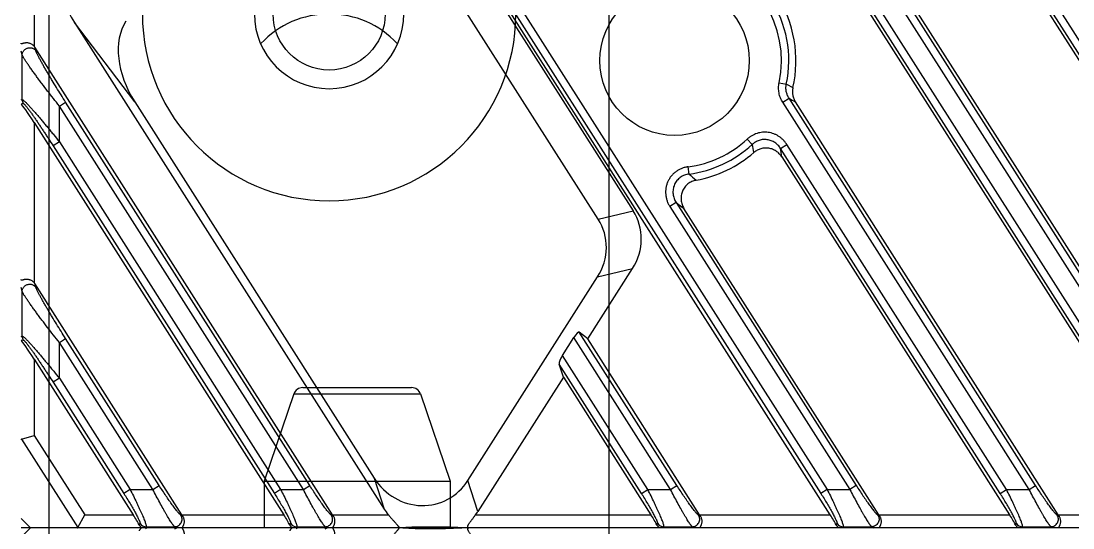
# Model space of a CAD drawing. Header units: millimetres. Extents: x 562 to 17351, y 2396 to 6995.
# Drawn here: x 12738.8 to 12795.2, y 4206.2 to 4233.3 of the extents above; entities that cross this region are included whole.
import ezdxf

# ---------------------------------------------------------------- set-up
doc = ezdxf.new("R2010")
doc.units = ezdxf.units.MM
doc.layers.add('_88746', color=7, linetype='Continuous')

# ---------------------------------------------------------------- blocks, each defined once
blk = doc.blocks.new('DTGCNV')
at = {"color": 7, "linetype": 'Continuous'}
for p, q in [((12731.228, 5017.358), (12729.643, 5012.697)), ((12731.228, 5017.358), (12738.009, 5017.358)), ((12731.701, 5017.697), (12737.535, 5017.697)), ((12738.009, 5017.358), (12739.593, 5012.697)), ((12729.643, 5012.697), (12729.643, 5010.197)), ((12729.643, 5012.697), (12739.593, 5012.697)), ((12739.593, 5012.697), (12739.593, 5010.197)), ((12717.118, 5010.197), (12716.618, 5009.697)), ((13316.618, 5010.197), (12716.618, 5010.197)), ((12723.29, 5010.197), (12723.323, 5010.138)), ((12724.846, 5010.138), (12724.954, 5010.197)), ((12731.353, 5010.197), (12731.385, 5010.138)), ((12732.909, 5010.138), (12733.017, 5010.197)), ((12721.453, 4779.059), (12788.766, 4673.397)), ((12788.263, 4674.535), (12722.643, 4777.538)), ((12788.599, 4674.749), (12722.979, 4777.752)), ((12781.771, 4673.397), (12721.701, 4767.688)), ((12721.029, 4764.649), (12779.162, 4673.397)), ((12780.216, 4674.749), (12722.979, 4764.592)), ((12780.552, 4674.963), (12723.315, 4764.806)), ((12778.995, 4674.749), (12722.979, 4762.676)), ((12778.659, 4674.535), (12722.643, 4762.462)), ((12759.954, 4673.397), (12717.318, 4740.322)), ((12718.334, 4739.076), (12759.451, 4674.535)), ((12718.67, 4739.29), (12759.787, 4674.749)), ((12734.845, 4712.508), (12749.396, 4689.667)), ((12717.318, 4710.171), (12717.318, 4698.471)), ((12747.523, 4689.22), (12736.731, 4706.161)), ((12722.704, 4695.492), (12719.48, 4699.738)), ((12719.48, 4699.738), (12736.07, 4673.698)), ((12733.297, 4673.397), (12717.353, 4698.425)), ((12717.412, 4698.222), (12717.353, 4698.425)), ((12716.677, 4698.008), (12716.618, 4698.21)), ((12716.677, 4695.616), (12716.677, 4698.008)), ((12757.218, 4696.515), (12757.604, 4696.434)), ((12757.604, 4696.434), (12757.956, 4696.255)), ((12716.618, 4695.599), (12716.677, 4695.616)), ((12757.411, 4695.47), (12757.747, 4695.684)), ((12770.948, 4674.963), (12757.747, 4695.684)), ((12716.74, 4695.402), (12716.631, 4695.371)), ((12718.67, 4695.268), (12719.006, 4695.482)), ((12731.742, 4674.749), (12718.67, 4695.268)), ((12718.67, 4693.352), (12718.67, 4695.268)), ((12732.078, 4674.963), (12719.006, 4695.482)), ((12722.704, 4695.492), (12735.535, 4675.352)), ((12770.612, 4674.749), (12757.411, 4695.47)), ((12772.167, 4673.397), (12758.09, 4695.493)), ((12717.318, 4694.384), (12730.688, 4673.397)), ((12717.318, 4694.384), (12717.318, 4685.816)), ((12718.67, 4693.352), (12718.334, 4693.138)), ((12718.67, 4693.352), (12730.521, 4674.749)), ((12755.778, 4693.212), (12755.51, 4693.501)), ((12718.334, 4693.138), (12730.185, 4674.535)), ((12757.292, 4692.999), (12757.628, 4693.214)), ((12769.055, 4674.535), (12757.292, 4692.999)), ((12769.391, 4674.749), (12757.628, 4693.214)), ((12757.355, 4692.552), (12769.558, 4673.397)), ((12752.393, 4691.629), (12752.343, 4692.02)), ((12751.701, 4690.099), (12751.365, 4689.884)), ((12751.701, 4690.099), (12761.344, 4674.963)), ((12747.523, 4689.22), (12749.396, 4689.667)), ((12751.365, 4689.884), (12761.008, 4674.749)), ((12762.563, 4673.397), (12752.123, 4689.784)), ((12740.554, 4675.23), (12747.496, 4686.126)), ((12746.967, 4682.802), (12749.369, 4686.573)), ((12747.496, 4686.126), (12749.369, 4686.573)), ((12716.677, 4685.352), (12716.618, 4685.555)), ((12725.234, 4673.397), (12717.353, 4685.769)), ((12717.412, 4685.566), (12717.353, 4685.769)), ((12716.677, 4682.96), (12716.677, 4685.352)), ((12716.618, 4682.943), (12716.677, 4682.96)), ((12716.74, 4682.746), (12716.631, 4682.715)), ((12718.67, 4682.612), (12719.006, 4682.826)), ((12724.015, 4674.963), (12719.006, 4682.826)), ((12745.613, 4681.923), (12746.223, 4682.881)), ((12751.404, 4674.749), (12746.223, 4682.881)), ((12751.74, 4674.963), (12746.517, 4683.161)), ((12746.967, 4682.802), (12746.517, 4683.161)), ((12752.958, 4673.397), (12746.967, 4682.802)), ((12723.679, 4674.749), (12718.67, 4682.612)), ((12718.67, 4680.696), (12718.67, 4682.612)), ((12717.318, 4681.728), (12722.626, 4673.397)), ((12717.318, 4681.728), (12717.318, 4677.643)), ((12750.183, 4674.749), (12745.613, 4681.923)), ((12749.847, 4674.535), (12745.434, 4681.461)), ((12745.663, 4680.755), (12745.434, 4681.461)), ((12718.67, 4680.696), (12718.334, 4680.482)), ((12718.334, 4680.482), (12722.123, 4674.535)), ((12718.67, 4680.696), (12722.459, 4674.749)), ((12745.663, 4680.755), (12741.089, 4673.576)), ((12745.663, 4680.755), (12750.35, 4673.397)), ((12716.635, 4677.443), (12717.318, 4677.643)), ((12717.318, 4677.643), (12720.035, 4673.397)), ((12716.635, 4677.443), (12719.662, 4672.714)), ((12735.535, 4675.352), (12736.07, 4673.698)), ((12723.679, 4674.749), (12724.015, 4674.963)), ((12731.742, 4674.749), (12732.078, 4674.963)), ((12741.089, 4673.576), (12740.554, 4675.23)), ((12751.404, 4674.749), (12751.74, 4674.963)), ((12761.344, 4674.963), (12761.008, 4674.749)), ((12770.612, 4674.749), (12770.948, 4674.963)), ((12722.459, 4674.749), (12722.123, 4674.535)), ((12722.459, 4674.749), (12723.679, 4674.749)), ((12730.521, 4674.749), (12730.185, 4674.535)), ((12730.521, 4674.749), (12731.742, 4674.749)), ((12749.847, 4674.535), (12750.183, 4674.749)), ((12750.183, 4674.749), (12751.404, 4674.749)), ((12759.787, 4674.749), (12759.451, 4674.535)), ((12759.787, 4674.749), (12761.008, 4674.749)), ((12769.055, 4674.535), (12769.391, 4674.749)), ((12769.391, 4674.749), (12770.612, 4674.749)), ((12716.618, 4673.197), (12717.118, 4672.697)), ((12719.662, 4672.714), (12720.035, 4673.397)), ((12720.035, 4673.397), (12722.626, 4673.397)), ((12725.291, 4673.309), (12725.182, 4673.369)), ((12725.234, 4673.397), (12730.688, 4673.397)), ((12733.353, 4673.309), (12733.245, 4673.369)), ((12733.297, 4673.397), (12736.286, 4673.397)), ((12740.966, 4673.397), (12750.35, 4673.397)), ((12753.015, 4673.309), (12752.907, 4673.369)), ((12752.958, 4673.397), (12759.954, 4673.397)), ((12762.511, 4673.369), (12762.619, 4673.309)), ((12762.563, 4673.397), (12769.558, 4673.397)), ((12772.223, 4673.309), (12772.115, 4673.369)), ((12772.167, 4673.397), (12779.162, 4673.397)), ((13316.618, 4672.697), (12717.118, 4672.697)), ((12722.942, 4672.86), (12722.987, 4672.941)), ((12723.323, 4672.756), (12723.29, 4672.697)), ((12723.323, 4672.756), (12724.846, 4672.756)), ((12724.954, 4672.697), (12724.846, 4672.756)), ((12731.005, 4672.86), (12731.049, 4672.941)), ((12731.385, 4672.756), (12731.353, 4672.697)), ((12731.385, 4672.756), (12732.909, 4672.756)), ((12733.017, 4672.697), (12732.909, 4672.756)), ((12750.666, 4672.86), (12750.711, 4672.941)), ((12751.015, 4672.697), (12751.047, 4672.756)), ((12751.047, 4672.756), (12752.571, 4672.756)), ((12752.678, 4672.697), (12752.571, 4672.756)), ((12760.27, 4672.86), (12760.315, 4672.941)), ((12760.651, 4672.756), (12760.619, 4672.697)), ((12760.651, 4672.756), (12762.175, 4672.756)), ((12762.175, 4672.756), (12762.282, 4672.697)), ((12769.875, 4672.86), (12769.919, 4672.941)), ((12770.223, 4672.697), (12770.255, 4672.756)), ((12770.255, 4672.756), (12771.779, 4672.756)), ((12771.886, 4672.697), (12771.779, 4672.756))]:
    blk.add_line(p, q, dxfattribs=at)
for centre, radius in [((12733.118, 4700.197), 3), ((12751.618, 4697.697), 4)]:
    blk.add_circle(centre, radius, dxfattribs=at)
for centre, radius, start, end in [((12731.701, 5017.197), 0.5, 90, 161.222), ((12737.535, 5017.197), 0.5, 18.778, 90), ((12751.618, 4697.697), 6.5, 347.1762, 77.8238), ((12751.618, 4697.697), 6.117, 348.0813, 76.9187), ((12751.618, 4697.697), 5.724, 348.0813, 76.9187), ((12717.079, 4695.617), 0.402, 180.1282, 212.3718), ((12820.941, 4808.701), 129.484, 240.7876, 240.96151), ((12751.618, 4697.697), 5.724, 277.2711, 312.8427), ((12751.618, 4697.697), 6.117, 277.2711, 312.8427), ((12723.112, 4686.136), 33.424, 11.4647, 12.2218), ((12700.389, 4684.674), 57.508, 7.87375, 8.32419), ((12751.618, 4697.697), 6.5, 280.2225, 310.8374), ((12770.213, 4711.82), 26.931, 228.5679, 229.6355), ((12774.795, 4720.612), 38.267, 232.8809, 233.6693), ((12717.079, 4682.961), 0.402, 180.1282, 212.3718), ((12723.324, 4673.158), 0.402, 212.7568, 269.7432), ((12731.387, 4673.158), 0.402, 212.7568, 269.7432), ((12751.049, 4673.158), 0.402, 212.7568, 269.7432), ((12760.653, 4673.158), 0.402, 212.7568, 269.7432), ((12770.257, 4673.158), 0.402, 212.7568, 269.7432)]:
    blk.add_arc(centre, radius, start, end, dxfattribs=at)
for centre, major_axis, ratio, start_param, end_param in [((12719.184, 5009.497), (0.468, 0.695), 0.186347, -0.096093, 0.124846), ((12739.508, 5010.429), (3.18, 0.087), 0.080959, -2.446687, -1.345204), ((12722.169, 4701.122), (-2.652, 3.493), 0.684108, 0.247768, 1.451017), ((12725.393, 4696.876), (-2.652, 3.493), 0.684108, 0.247768, 1.451017), ((12717.02, 4698.2), (-0.117, 0.402), 0.954439, -1.274405, -1.134443), ((12717.318, 4694.27), (-0.698, 1.104), 0.046753, -1.496981, -0.118001), ((12746.634, 4688.061), (3.127, 0.746), 0.933182, -0.766803, 0.312299), ((12744.761, 4687.614), (3.127, 0.746), 0.933182, -0.766803, 0.312299), ((12717.02, 4685.544), (-0.117, 0.402), 0.954439, -1.274405, -1.134443), ((12717.318, 4681.614), (-0.698, 1.104), 0.046753, -1.496981, -0.118001), ((12746.286, 4682.781), (0.228, 0.381), 0.239582, -0.032395, 1.451135), ((12745.676, 4681.823), (0.228, 0.381), 0.239582, 1.451135, 2.934665), ((12717.318, 4676.312), (-0.687, 1.129), 0.116833, -0.03135, 0.189589), ((12738.027, 4677.044), (0.977, -3.022), 0.944553, -1.302149, 0.662888), ((12738.562, 4675.39), (-0.977, 3.022), 0.944553, -4.443741, -4.326562), ((12722.553, 4673.397), (-0.449, 0.699), 0.073624, -2.493847, -1.618026), ((12725.307, 4673.397), (-0.449, 0.699), 0.073624, 1.523567, 1.649478), ((12730.616, 4673.397), (-0.449, 0.699), 0.073624, -2.493847, -1.618026), ((12733.37, 4673.397), (-0.449, 0.699), 0.073624, 1.523567, 1.649478), ((12738.562, 4675.39), (-0.977, 3.022), 0.944553, -2.54964, -2.478705), ((12750.277, 4673.397), (-0.449, 0.699), 0.073624, -2.493847, -1.618026), ((12753.031, 4673.397), (-0.449, 0.699), 0.073624, 1.523567, 1.649478), ((12759.881, 4673.397), (-0.449, 0.699), 0.073624, -2.493847, -1.618026), ((12762.635, 4673.397), (-0.449, 0.699), 0.073624, 1.523567, 1.649478), ((12769.486, 4673.397), (-0.449, 0.699), 0.073624, -2.493847, -1.618026), ((12772.239, 4673.397), (-0.449, 0.699), 0.073624, 1.523567, 1.649478), ((12719.184, 4673.397), (-0.468, 0.695), 0.186347, -3.266439, -3.0455), ((12739.508, 4672.466), (3.18, -0.087), 0.080959, 1.345204, 2.446687)]:
    blk.add_ellipse(centre, major_axis=major_axis, ratio=ratio, start_param=start_param, end_param=end_param, dxfattribs=at)
for points, knots in [([(12723.044, 5010.197), (12723.045, 5010.197), (12723.047, 5010.197), (12723.049, 5010.197), (12723.051, 5010.196), (12723.052, 5010.194), (12723.052, 5010.191), (12723.051, 5010.189), (12723.049, 5010.185), (12723.045, 5010.179), (12723.04, 5010.172), (12723.032, 5010.163), (12723.024, 5010.153), (12723.014, 5010.142), (12723.001, 5010.126), (12722.983, 5010.102), (12722.962, 5010.07), (12722.948, 5010.047), (12722.942, 5010.035)], [0, 0, 0, 0, 0.012996, 0.023691, 0.032499, 0.040267, 0.057606, 0.069409, 0.083767, 0.120475, 0.167471, 0.223673, 0.287908, 0.359194, 0.436597, 0.607104, 0.795683, 1, 1, 1, 1]), ([(12725.291, 5009.585), (12725.302, 5009.603), (12725.323, 5009.64), (12725.346, 5009.699), (12725.36, 5009.759), (12725.367, 5009.818), (12725.367, 5009.874), (12725.361, 5009.927), (12725.351, 5009.975), (12725.338, 5010.02), (12725.323, 5010.059), (12725.309, 5010.089), (12725.297, 5010.111), (12725.289, 5010.125), (12725.282, 5010.138), (12725.275, 5010.15), (12725.269, 5010.161), (12725.264, 5010.17), (12725.261, 5010.177), (12725.26, 5010.182), (12725.26, 5010.186), (12725.261, 5010.19), (12725.263, 5010.193), (12725.265, 5010.195), (12725.268, 5010.196), (12725.273, 5010.197), (12725.277, 5010.197), (12725.28, 5010.197)], [0, 0, 0, 0, 0.097065, 0.192515, 0.285324, 0.374606, 0.459616, 0.539864, 0.615058, 0.684982, 0.749399, 0.807935, 0.834791, 0.859873, 0.883022, 0.904001, 0.922558, 0.93844, 0.951423, 0.956829, 0.961578, 0.96963, 0.973476, 0.977585, 0.982189, 0.987423, 1, 1, 1, 1]), ([(12731.107, 5010.197), (12731.108, 5010.197), (12731.11, 5010.197), (12731.112, 5010.197), (12731.113, 5010.196), (12731.115, 5010.194), (12731.115, 5010.191), (12731.114, 5010.189), (12731.112, 5010.185), (12731.108, 5010.179), (12731.102, 5010.172), (12731.095, 5010.163), (12731.086, 5010.153), (12731.077, 5010.142), (12731.063, 5010.126), (12731.045, 5010.102), (12731.024, 5010.07), (12731.011, 5010.047), (12731.005, 5010.035)], [0, 0, 0, 0, 0.012997, 0.023693, 0.032502, 0.040269, 0.057607, 0.069406, 0.083763, 0.120473, 0.16747, 0.223668, 0.287904, 0.359192, 0.436594, 0.607104, 0.795683, 1, 1, 1, 1]), ([(12733.353, 5009.585), (12733.365, 5009.603), (12733.386, 5009.64), (12733.408, 5009.699), (12733.423, 5009.759), (12733.429, 5009.818), (12733.429, 5009.874), (12733.424, 5009.927), (12733.414, 5009.975), (12733.401, 5010.02), (12733.386, 5010.059), (12733.371, 5010.089), (12733.36, 5010.111), (12733.352, 5010.125), (12733.344, 5010.138), (12733.337, 5010.15), (12733.332, 5010.161), (12733.327, 5010.17), (12733.324, 5010.177), (12733.323, 5010.182), (12733.323, 5010.186), (12733.324, 5010.19), (12733.326, 5010.193), (12733.328, 5010.195), (12733.331, 5010.196), (12733.336, 5010.197), (12733.34, 5010.197), (12733.342, 5010.197)], [0, 0, 0, 0, 0.097065, 0.192515, 0.285324, 0.374606, 0.459616, 0.539864, 0.615058, 0.684982, 0.749399, 0.807935, 0.834791, 0.859873, 0.883022, 0.904001, 0.922558, 0.93844, 0.951423, 0.956829, 0.961578, 0.96963, 0.973476, 0.977585, 0.982189, 0.987423, 1, 1, 1, 1]), ([(12736.824, 5010.197), (12736.828, 5010.197), (12736.834, 5010.197), (12736.841, 5010.194), (12736.845, 5010.191), (12736.849, 5010.186), (12736.85, 5010.181), (12736.85, 5010.175), (12736.849, 5010.167), (12736.846, 5010.156), (12736.839, 5010.142), (12736.83, 5010.126), (12736.818, 5010.109), (12736.799, 5010.082), (12736.77, 5010.047), (12736.731, 5010.002), (12736.687, 5009.953), (12736.641, 5009.902), (12736.592, 5009.849), (12736.542, 5009.794), (12736.473, 5009.718), (12736.387, 5009.62), (12736.319, 5009.539), (12736.286, 5009.497)], [0, 0, 0, 0, 0.011112, 0.020255, 0.024391, 0.028473, 0.037279, 0.042422, 0.048212, 0.061978, 0.078873, 0.098855, 0.121745, 0.147283, 0.20515, 0.270312, 0.341022, 0.415964, 0.494162, 0.574906, 0.657633, 0.827281, 1, 1, 1, 1]), ([(12740.966, 5009.497), (12740.936, 5009.538), (12740.89, 5009.599), (12740.828, 5009.68), (12740.783, 5009.739), (12740.739, 5009.797), (12740.697, 5009.854), (12740.657, 5009.908), (12740.621, 5009.961), (12740.589, 5010.01), (12740.567, 5010.05), (12740.553, 5010.079), (12740.545, 5010.099), (12740.54, 5010.118), (12740.537, 5010.135), (12740.537, 5010.15), (12740.539, 5010.163), (12740.545, 5010.174), (12740.553, 5010.183), (12740.564, 5010.19), (12740.577, 5010.194), (12740.591, 5010.197), (12740.602, 5010.197), (12740.607, 5010.197)], [0, 0, 0, 0, 0.17407, 0.260019, 0.344627, 0.427386, 0.507674, 0.584703, 0.657485, 0.724708, 0.784754, 0.811543, 0.835902, 0.857707, 0.87695, 0.893816, 0.908746, 0.922466, 0.93588, 0.949853, 0.965006, 0.981682, 1, 1, 1, 1]), ([(12717.318, 4698.471), (12717.303, 4698.49), (12717.269, 4698.524), (12717.21, 4698.567), (12717.147, 4698.6), (12717.082, 4698.624), (12717.017, 4698.639), (12716.954, 4698.646), (12716.895, 4698.647), (12716.84, 4698.643), (12716.797, 4698.636), (12716.766, 4698.629), (12716.739, 4698.622), (12716.714, 4698.615), (12716.69, 4698.608), (12716.676, 4698.603), (12716.662, 4698.6), (12716.651, 4698.598), (12716.64, 4698.598), (12716.632, 4698.601), (12716.625, 4698.607), (12716.621, 4698.616), (12716.619, 4698.628), (12716.618, 4698.636), (12716.618, 4698.641)], [0, 0, 0, 0, 0.092092, 0.18383, 0.274482, 0.363041, 0.448376, 0.529457, 0.605459, 0.675766, 0.739913, 0.769539, 0.797439, 0.847676, 0.869774, 0.889641, 0.907107, 0.922074, 0.934647, 0.945489, 0.956057, 0.968087, 0.982675, 1, 1, 1, 1]), ([(12716.677, 4698.008), (12716.678, 4698.028), (12716.682, 4698.069), (12716.699, 4698.129), (12716.725, 4698.185), (12716.76, 4698.237), (12716.803, 4698.283), (12716.853, 4698.322), (12716.909, 4698.354), (12716.968, 4698.376), (12717.031, 4698.389), (12717.095, 4698.393), (12717.158, 4698.387), (12717.219, 4698.371), (12717.276, 4698.346), (12717.329, 4698.312), (12717.375, 4698.271), (12717.4, 4698.239), (12717.412, 4698.222)], [0, 0, 0, 0, 0.061113, 0.122614, 0.184534, 0.246921, 0.309743, 0.372936, 0.436398, 0.5, 0.563602, 0.627064, 0.690257, 0.753079, 0.815466, 0.877386, 0.938887, 1, 1, 1, 1]), ([(12718.67, 4695.268), (12718.563, 4695.402), (12718.353, 4695.668), (12718.043, 4696.068), (12717.791, 4696.398), (12717.595, 4696.658), (12717.455, 4696.847), (12717.319, 4697.032), (12717.19, 4697.211), (12717.069, 4697.381), (12716.959, 4697.541), (12716.875, 4697.667), (12716.815, 4697.76), (12716.776, 4697.822), (12716.743, 4697.878), (12716.715, 4697.928), (12716.696, 4697.965), (12716.684, 4697.991), (12716.679, 4698.003), (12716.677, 4698.008)], [0, 0, 0, 0, 0.151037, 0.300586, 0.447016, 0.518439, 0.588237, 0.655992, 0.721178, 0.783101, 0.840848, 0.893205, 0.916879, 0.938573, 0.958018, 0.974928, 0.989013, 0.994909, 1, 1, 1, 1]), ([(12719.006, 4695.482), (12718.923, 4695.612), (12718.76, 4695.87), (12718.519, 4696.257), (12718.323, 4696.578), (12718.17, 4696.832), (12718.059, 4697.019), (12717.951, 4697.203), (12717.847, 4697.382), (12717.748, 4697.555), (12717.657, 4697.72), (12717.586, 4697.851), (12717.535, 4697.949), (12717.501, 4698.017), (12717.471, 4698.078), (12717.446, 4698.133), (12717.428, 4698.175), (12717.418, 4698.203), (12717.414, 4698.216), (12717.412, 4698.222)], [0, 0, 0, 0, 0.145071, 0.289149, 0.431131, 0.500908, 0.569567, 0.636803, 0.702211, 0.76523, 0.825074, 0.880596, 0.906233, 0.930094, 0.951832, 0.971044, 0.987264, 0.994099, 1, 1, 1, 1]), ([(12757.411, 4695.47), (12757.362, 4695.547), (12757.279, 4695.709), (12757.203, 4695.972), (12757.18, 4696.245), (12757.2, 4696.427), (12757.218, 4696.515)], [0, 0, 0, 0, 0.249995, 0.499975, 0.749972, 1, 1, 1, 1]), ([(12757.747, 4695.684), (12757.712, 4695.739), (12757.651, 4695.855), (12757.595, 4696.044), (12757.577, 4696.24), (12757.591, 4696.37), (12757.604, 4696.434)], [0, 0, 0, 0, 0.249831, 0.499758, 0.749814, 1, 1, 1, 1]), ([(12757.956, 4696.255), (12757.942, 4696.19), (12757.925, 4696.058), (12757.94, 4695.859), (12757.994, 4695.667), (12758.055, 4695.549), (12758.09, 4695.493)], [0, 0, 0, 0, 0.249996, 0.499988, 0.749985, 1, 1, 1, 1]), ([(12716.677, 4695.616), (12716.679, 4695.617), (12716.684, 4695.617), (12716.692, 4695.614), (12716.702, 4695.609), (12716.713, 4695.603), (12716.727, 4695.594), (12716.747, 4695.578), (12716.777, 4695.553), (12716.817, 4695.517), (12716.862, 4695.474), (12716.911, 4695.425), (12716.964, 4695.37), (12717.021, 4695.31), (12717.102, 4695.223), (12717.209, 4695.105), (12717.342, 4694.954), (12717.481, 4694.794), (12717.624, 4694.627), (12717.77, 4694.454), (12717.918, 4694.277), (12718.068, 4694.096), (12718.218, 4693.913), (12718.419, 4693.665), (12718.57, 4693.478), (12718.67, 4693.352)], [0, 0, 0, 0, 0.002036, 0.004765, 0.008306, 0.012701, 0.017956, 0.024063, 0.038745, 0.05652, 0.077106, 0.100208, 0.125538, 0.152825, 0.181822, 0.244102, 0.310933, 0.381227, 0.454167, 0.529124, 0.605619, 0.683271, 0.76177, 0.840872, 1, 1, 1, 1]), ([(12716.618, 4695.369), (12716.618, 4695.37), (12716.618, 4695.371), (12716.619, 4695.373), (12716.62, 4695.375), (12716.622, 4695.375), (12716.624, 4695.375), (12716.626, 4695.374), (12716.628, 4695.373), (12716.63, 4695.371), (12716.631, 4695.371)], [0, 0, 0, 0, 0.134296, 0.239838, 0.325336, 0.408088, 0.50825, 0.637794, 0.80127, 1, 1, 1, 1]), ([(12716.74, 4695.402), (12716.741, 4695.403), (12716.745, 4695.402), (12716.749, 4695.401), (12716.754, 4695.398), (12716.762, 4695.393), (12716.773, 4695.385), (12716.785, 4695.374), (12716.799, 4695.361), (12716.814, 4695.345), (12716.836, 4695.32), (12716.867, 4695.284), (12716.907, 4695.235), (12716.95, 4695.18), (12716.996, 4695.121), (12717.044, 4695.056), (12717.112, 4694.964), (12717.199, 4694.842), (12717.307, 4694.689), (12717.418, 4694.529), (12717.53, 4694.364), (12717.644, 4694.195), (12717.759, 4694.023), (12717.874, 4693.849), (12717.989, 4693.673), (12718.143, 4693.436), (12718.257, 4693.258), (12718.334, 4693.138)], [0, 0, 0, 0, 0.001988, 0.003277, 0.004801, 0.008605, 0.013451, 0.019328, 0.026206, 0.034036, 0.042764, 0.062675, 0.085465, 0.110691, 0.137955, 0.166932, 0.197336, 0.261568, 0.329268, 0.399486, 0.471568, 0.545042, 0.619552, 0.694837, 0.77068, 0.84692, 1, 1, 1, 1]), ([(12757.628, 4693.214), (12757.6, 4693.256), (12757.541, 4693.339), (12757.44, 4693.453), (12757.327, 4693.556), (12757.204, 4693.646), (12757.071, 4693.723), (12756.932, 4693.784), (12756.786, 4693.83), (12756.636, 4693.859), (12756.484, 4693.872), (12756.331, 4693.867), (12756.18, 4693.846), (12756.032, 4693.808), (12755.889, 4693.754), (12755.753, 4693.684), (12755.626, 4693.6), (12755.547, 4693.535), (12755.51, 4693.501)], [0, 0, 0, 0, 0.062497, 0.125003, 0.187501, 0.250001, 0.312501, 0.375, 0.437499, 0.499998, 0.562496, 0.624995, 0.687494, 0.749993, 0.812493, 0.874992, 0.937501, 1, 1, 1, 1]), ([(12757.292, 4692.999), (12757.253, 4693.061), (12757.163, 4693.177), (12757.022, 4693.294), (12756.897, 4693.368), (12756.797, 4693.414), (12756.693, 4693.448), (12756.585, 4693.47), (12756.476, 4693.48), (12756.366, 4693.477), (12756.258, 4693.462), (12756.151, 4693.435), (12756.049, 4693.395), (12755.952, 4693.345), (12755.86, 4693.284), (12755.805, 4693.237), (12755.778, 4693.212)], [0, 0, 0, 0, 0.124684, 0.249432, 0.311928, 0.374444, 0.436979, 0.49953, 0.562094, 0.624665, 0.687241, 0.749813, 0.81238, 0.874933, 0.937481, 1, 1, 1, 1]), ([(12757.355, 4692.552), (12757.317, 4692.612), (12757.228, 4692.724), (12757.063, 4692.861), (12756.872, 4692.96), (12756.665, 4693.016), (12756.451, 4693.026), (12756.239, 4692.989), (12756.04, 4692.908), (12755.922, 4692.826), (12755.869, 4692.78)], [0, 0, 0, 0, 0.125015, 0.250019, 0.37502, 0.500016, 0.62501, 0.750003, 0.874997, 1, 1, 1, 1]), ([(12752.343, 4692.02), (12752.285, 4692.012), (12752.17, 4691.99), (12752.003, 4691.936), (12751.844, 4691.862), (12751.695, 4691.767), (12751.56, 4691.655), (12751.441, 4691.526), (12751.339, 4691.383), (12751.257, 4691.228), (12751.195, 4691.063), (12751.154, 4690.892), (12751.136, 4690.718), (12751.139, 4690.542), (12751.164, 4690.368), (12751.211, 4690.199), (12751.277, 4690.036), (12751.334, 4689.934), (12751.365, 4689.884)], [0, 0, 0, 0, 0.062499, 0.124999, 0.187498, 0.249996, 0.312494, 0.374992, 0.437489, 0.499987, 0.562486, 0.624984, 0.687484, 0.749984, 0.812486, 0.874987, 0.937496, 1, 1, 1, 1]), ([(12752.393, 4691.629), (12752.351, 4691.624), (12752.268, 4691.609), (12752.147, 4691.572), (12752.032, 4691.519), (12751.925, 4691.452), (12751.827, 4691.372), (12751.741, 4691.279), (12751.668, 4691.176), (12751.61, 4691.063), (12751.567, 4690.944), (12751.539, 4690.821), (12751.528, 4690.695), (12751.533, 4690.569), (12751.553, 4690.444), (12751.588, 4690.323), (12751.637, 4690.207), (12751.678, 4690.134), (12751.701, 4690.099)], [0, 0, 0, 0, 0.062458, 0.12495, 0.187471, 0.250018, 0.312584, 0.375161, 0.43774, 0.500313, 0.56287, 0.625405, 0.687911, 0.750387, 0.812832, 0.875244, 0.937637, 1, 1, 1, 1]), ([(12752.772, 4691.301), (12752.732, 4691.293), (12752.653, 4691.274), (12752.538, 4691.231), (12752.43, 4691.174), (12752.33, 4691.104), (12752.239, 4691.023), (12752.159, 4690.93), (12752.091, 4690.828), (12752.037, 4690.719), (12751.996, 4690.604), (12751.971, 4690.484), (12751.96, 4690.363), (12751.964, 4690.24), (12751.982, 4690.12), (12752.015, 4690.002), (12752.062, 4689.889), (12752.102, 4689.818), (12752.123, 4689.784)], [0, 0, 0, 0, 0.062495, 0.125002, 0.187499, 0.249998, 0.312497, 0.374997, 0.437497, 0.499996, 0.562495, 0.624995, 0.687496, 0.749997, 0.812498, 0.874995, 0.937504, 1, 1, 1, 1]), ([(12717.318, 4685.816), (12717.303, 4685.834), (12717.269, 4685.868), (12717.21, 4685.911), (12717.147, 4685.944), (12717.082, 4685.968), (12717.017, 4685.983), (12716.954, 4685.991), (12716.895, 4685.991), (12716.84, 4685.987), (12716.797, 4685.98), (12716.766, 4685.973), (12716.739, 4685.966), (12716.714, 4685.959), (12716.69, 4685.952), (12716.676, 4685.948), (12716.662, 4685.944), (12716.651, 4685.942), (12716.64, 4685.943), (12716.632, 4685.945), (12716.625, 4685.951), (12716.621, 4685.96), (12716.619, 4685.972), (12716.618, 4685.98), (12716.618, 4685.985)], [0, 0, 0, 0, 0.092092, 0.18383, 0.274482, 0.363041, 0.448376, 0.529457, 0.605459, 0.675766, 0.739913, 0.769539, 0.797439, 0.847676, 0.869774, 0.889641, 0.907107, 0.922074, 0.934647, 0.945489, 0.956057, 0.968087, 0.982675, 1, 1, 1, 1]), ([(12716.677, 4685.352), (12716.678, 4685.372), (12716.682, 4685.413), (12716.699, 4685.473), (12716.725, 4685.529), (12716.76, 4685.581), (12716.803, 4685.627), (12716.853, 4685.667), (12716.909, 4685.698), (12716.968, 4685.72), (12717.031, 4685.733), (12717.095, 4685.737), (12717.158, 4685.731), (12717.219, 4685.715), (12717.276, 4685.69), (12717.329, 4685.656), (12717.375, 4685.615), (12717.4, 4685.583), (12717.412, 4685.566)], [0, 0, 0, 0, 0.061113, 0.122614, 0.184534, 0.246921, 0.309743, 0.372936, 0.436398, 0.5, 0.563602, 0.627064, 0.690257, 0.753079, 0.815466, 0.877386, 0.938887, 1, 1, 1, 1]), ([(12719.006, 4682.826), (12718.923, 4682.956), (12718.76, 4683.214), (12718.519, 4683.601), (12718.323, 4683.923), (12718.17, 4684.177), (12718.059, 4684.363), (12717.951, 4684.547), (12717.847, 4684.726), (12717.748, 4684.899), (12717.657, 4685.064), (12717.586, 4685.195), (12717.535, 4685.294), (12717.501, 4685.361), (12717.471, 4685.422), (12717.446, 4685.477), (12717.428, 4685.519), (12717.418, 4685.547), (12717.414, 4685.56), (12717.412, 4685.566)], [0, 0, 0, 0, 0.145071, 0.289149, 0.431131, 0.500908, 0.569567, 0.636803, 0.702211, 0.76523, 0.825074, 0.880596, 0.906233, 0.930094, 0.951832, 0.971044, 0.987264, 0.994099, 1, 1, 1, 1]), ([(12718.67, 4682.612), (12718.563, 4682.746), (12718.353, 4683.013), (12718.043, 4683.412), (12717.791, 4683.742), (12717.595, 4684.002), (12717.455, 4684.191), (12717.319, 4684.376), (12717.19, 4684.555), (12717.069, 4684.725), (12716.959, 4684.885), (12716.875, 4685.011), (12716.815, 4685.104), (12716.776, 4685.166), (12716.743, 4685.223), (12716.715, 4685.272), (12716.696, 4685.309), (12716.684, 4685.335), (12716.679, 4685.347), (12716.677, 4685.352)], [0, 0, 0, 0, 0.151037, 0.300586, 0.447016, 0.518439, 0.588237, 0.655992, 0.721178, 0.783101, 0.840848, 0.893205, 0.916879, 0.938573, 0.958018, 0.974928, 0.989013, 0.994909, 1, 1, 1, 1]), ([(12716.618, 4682.713), (12716.618, 4682.714), (12716.618, 4682.715), (12716.619, 4682.717), (12716.62, 4682.719), (12716.622, 4682.719), (12716.624, 4682.719), (12716.626, 4682.718), (12716.628, 4682.717), (12716.63, 4682.715), (12716.631, 4682.715)], [0, 0, 0, 0, 0.134296, 0.239838, 0.325336, 0.408088, 0.50825, 0.637794, 0.80127, 1, 1, 1, 1]), ([(12716.677, 4682.96), (12716.679, 4682.961), (12716.684, 4682.961), (12716.692, 4682.958), (12716.702, 4682.954), (12716.713, 4682.947), (12716.727, 4682.938), (12716.747, 4682.922), (12716.777, 4682.897), (12716.817, 4682.861), (12716.862, 4682.818), (12716.911, 4682.769), (12716.964, 4682.714), (12717.021, 4682.654), (12717.102, 4682.567), (12717.209, 4682.449), (12717.342, 4682.298), (12717.481, 4682.138), (12717.624, 4681.971), (12717.77, 4681.798), (12717.918, 4681.621), (12718.068, 4681.44), (12718.218, 4681.257), (12718.419, 4681.009), (12718.57, 4680.822), (12718.67, 4680.696)], [0, 0, 0, 0, 0.002036, 0.004765, 0.008306, 0.012701, 0.017956, 0.024063, 0.038745, 0.05652, 0.077106, 0.100208, 0.125538, 0.152825, 0.181822, 0.244102, 0.310933, 0.381227, 0.454167, 0.529124, 0.605619, 0.683271, 0.76177, 0.840872, 1, 1, 1, 1]), ([(12716.74, 4682.746), (12716.741, 4682.747), (12716.745, 4682.747), (12716.749, 4682.745), (12716.754, 4682.743), (12716.762, 4682.737), (12716.773, 4682.729), (12716.785, 4682.718), (12716.799, 4682.705), (12716.814, 4682.689), (12716.836, 4682.664), (12716.867, 4682.628), (12716.907, 4682.579), (12716.95, 4682.525), (12716.996, 4682.465), (12717.044, 4682.4), (12717.112, 4682.308), (12717.199, 4682.186), (12717.307, 4682.033), (12717.418, 4681.873), (12717.53, 4681.708), (12717.644, 4681.539), (12717.759, 4681.368), (12717.874, 4681.193), (12717.989, 4681.017), (12718.143, 4680.78), (12718.257, 4680.602), (12718.334, 4680.482)], [0, 0, 0, 0, 0.001988, 0.003277, 0.004801, 0.008605, 0.013451, 0.019328, 0.026206, 0.034036, 0.042764, 0.062675, 0.085465, 0.110691, 0.137955, 0.166932, 0.197336, 0.261568, 0.329268, 0.399486, 0.471568, 0.545042, 0.619552, 0.694837, 0.77068, 0.84692, 1, 1, 1, 1]), ([(12725.182, 4673.369), (12725.177, 4673.372), (12725.167, 4673.379), (12725.15, 4673.392), (12725.131, 4673.41), (12725.109, 4673.431), (12725.086, 4673.455), (12725.05, 4673.495), (12725.001, 4673.553), (12724.938, 4673.631), (12724.868, 4673.72), (12724.794, 4673.818), (12724.716, 4673.925), (12724.634, 4674.039), (12724.519, 4674.202), (12724.372, 4674.417), (12724.194, 4674.686), (12724.075, 4674.87), (12724.015, 4674.963)], [0, 0, 0, 0, 0.008615, 0.019455, 0.032505, 0.047714, 0.065009, 0.084305, 0.128526, 0.179599, 0.236742, 0.299202, 0.366274, 0.437309, 0.511707, 0.668418, 0.832402, 1, 1, 1, 1]), ([(12733.245, 4673.369), (12733.24, 4673.372), (12733.229, 4673.379), (12733.213, 4673.392), (12733.194, 4673.41), (12733.172, 4673.431), (12733.149, 4673.455), (12733.113, 4673.495), (12733.064, 4673.553), (12733, 4673.631), (12732.931, 4673.72), (12732.857, 4673.818), (12732.779, 4673.925), (12732.697, 4674.039), (12732.582, 4674.202), (12732.435, 4674.417), (12732.256, 4674.686), (12732.138, 4674.87), (12732.078, 4674.963)], [0, 0, 0, 0, 0.008615, 0.019455, 0.032505, 0.047714, 0.065009, 0.084305, 0.128526, 0.179599, 0.236742, 0.299202, 0.366274, 0.437309, 0.511707, 0.668418, 0.832402, 1, 1, 1, 1]), ([(12752.907, 4673.369), (12752.902, 4673.372), (12752.891, 4673.379), (12752.874, 4673.392), (12752.855, 4673.41), (12752.834, 4673.431), (12752.81, 4673.455), (12752.774, 4673.495), (12752.725, 4673.553), (12752.662, 4673.631), (12752.593, 4673.72), (12752.519, 4673.818), (12752.44, 4673.925), (12752.359, 4674.039), (12752.244, 4674.202), (12752.096, 4674.417), (12751.918, 4674.686), (12751.799, 4674.87), (12751.74, 4674.963)], [0, 0, 0, 0, 0.008615, 0.019455, 0.032505, 0.047714, 0.065009, 0.084305, 0.128526, 0.179599, 0.236742, 0.299202, 0.366274, 0.437309, 0.511707, 0.668418, 0.832402, 1, 1, 1, 1]), ([(12761.344, 4674.963), (12761.403, 4674.87), (12761.522, 4674.686), (12761.7, 4674.417), (12761.848, 4674.202), (12761.963, 4674.039), (12762.044, 4673.925), (12762.123, 4673.818), (12762.197, 4673.72), (12762.266, 4673.631), (12762.329, 4673.553), (12762.378, 4673.495), (12762.414, 4673.455), (12762.438, 4673.431), (12762.459, 4673.41), (12762.478, 4673.392), (12762.495, 4673.379), (12762.506, 4673.372), (12762.511, 4673.369)], [0, 0, 0, 0, 0.1676, 0.331584, 0.488296, 0.562693, 0.633727, 0.700799, 0.763258, 0.8204, 0.871473, 0.915693, 0.93499, 0.952285, 0.967494, 0.980544, 0.991384, 1, 1, 1, 1]), ([(12772.115, 4673.369), (12772.11, 4673.372), (12772.099, 4673.379), (12772.082, 4673.392), (12772.063, 4673.41), (12772.042, 4673.431), (12772.018, 4673.455), (12771.982, 4673.495), (12771.933, 4673.553), (12771.87, 4673.631), (12771.801, 4673.72), (12771.727, 4673.818), (12771.648, 4673.925), (12771.567, 4674.039), (12771.452, 4674.202), (12771.305, 4674.417), (12771.126, 4674.686), (12771.007, 4674.87), (12770.948, 4674.963)], [0, 0, 0, 0, 0.008615, 0.019455, 0.032505, 0.047714, 0.065009, 0.084305, 0.128526, 0.179599, 0.236742, 0.299202, 0.366274, 0.437309, 0.511707, 0.668418, 0.832402, 1, 1, 1, 1]), ([(12722.123, 4674.535), (12722.18, 4674.445), (12722.292, 4674.266), (12722.454, 4674.001), (12722.581, 4673.785), (12722.676, 4673.62), (12722.741, 4673.504), (12722.8, 4673.395), (12722.852, 4673.295), (12722.897, 4673.204), (12722.929, 4673.135), (12722.95, 4673.086), (12722.963, 4673.055), (12722.973, 4673.026), (12722.981, 4673.002), (12722.986, 4672.981), (12722.989, 4672.966), (12722.99, 4672.956), (12722.989, 4672.949), (12722.988, 4672.943), (12722.987, 4672.941)], [0, 0, 0, 0, 0.175673, 0.347519, 0.511196, 0.588381, 0.661487, 0.7297, 0.792145, 0.847915, 0.896102, 0.917087, 0.935869, 0.952372, 0.966531, 0.978313, 0.987727, 0.991571, 0.994868, 1, 1, 1, 1]), ([(12722.459, 4674.749), (12722.518, 4674.633), (12722.633, 4674.404), (12722.772, 4674.119), (12722.877, 4673.897), (12722.952, 4673.738), (12723.021, 4673.585), (12723.085, 4673.441), (12723.143, 4673.307), (12723.194, 4673.183), (12723.238, 4673.073), (12723.273, 4672.978), (12723.296, 4672.907), (12723.31, 4672.859), (12723.318, 4672.83), (12723.323, 4672.805), (12723.325, 4672.784), (12723.326, 4672.77), (12723.324, 4672.761), (12723.323, 4672.758), (12723.323, 4672.756)], [0, 0, 0, 0, 0.17863, 0.352747, 0.436605, 0.51745, 0.594578, 0.667244, 0.734677, 0.796087, 0.850691, 0.897742, 0.936571, 0.952732, 0.966652, 0.978305, 0.98769, 0.994858, 0.997662, 1, 1, 1, 1]), ([(12724.846, 4672.756), (12724.841, 4672.76), (12724.831, 4672.768), (12724.815, 4672.784), (12724.797, 4672.805), (12724.776, 4672.83), (12724.753, 4672.86), (12724.718, 4672.908), (12724.671, 4672.977), (12724.609, 4673.073), (12724.541, 4673.182), (12724.467, 4673.303), (12724.389, 4673.436), (12724.307, 4673.578), (12724.191, 4673.784), (12724.042, 4674.056), (12723.86, 4674.397), (12723.74, 4674.63), (12723.679, 4674.749)], [0, 0, 0, 0, 0.007664, 0.017477, 0.029447, 0.043543, 0.059716, 0.077906, 0.120046, 0.169342, 0.22513, 0.286734, 0.353486, 0.424739, 0.49987, 0.659399, 0.827544, 1, 1, 1, 1]), ([(12730.185, 4674.535), (12730.243, 4674.445), (12730.355, 4674.266), (12730.517, 4674.001), (12730.644, 4673.785), (12730.739, 4673.62), (12730.803, 4673.504), (12730.862, 4673.395), (12730.915, 4673.295), (12730.96, 4673.204), (12730.992, 4673.135), (12731.013, 4673.086), (12731.025, 4673.055), (12731.036, 4673.026), (12731.044, 4673.002), (12731.049, 4672.981), (12731.052, 4672.966), (12731.052, 4672.956), (12731.052, 4672.949), (12731.051, 4672.943), (12731.049, 4672.941)], [0, 0, 0, 0, 0.175673, 0.347519, 0.511196, 0.588381, 0.661487, 0.7297, 0.792145, 0.847915, 0.896102, 0.917087, 0.935869, 0.952372, 0.966531, 0.978313, 0.987727, 0.991571, 0.994868, 1, 1, 1, 1]), ([(12730.521, 4674.749), (12730.58, 4674.633), (12730.695, 4674.404), (12730.834, 4674.119), (12730.94, 4673.897), (12731.014, 4673.738), (12731.084, 4673.585), (12731.148, 4673.441), (12731.206, 4673.307), (12731.257, 4673.183), (12731.3, 4673.073), (12731.336, 4672.978), (12731.359, 4672.907), (12731.373, 4672.859), (12731.38, 4672.83), (12731.385, 4672.805), (12731.388, 4672.784), (12731.388, 4672.77), (12731.387, 4672.761), (12731.386, 4672.758), (12731.385, 4672.756)], [0, 0, 0, 0, 0.17863, 0.352747, 0.436605, 0.51745, 0.594578, 0.667244, 0.734677, 0.796087, 0.850691, 0.897742, 0.936571, 0.952732, 0.966652, 0.978305, 0.98769, 0.994858, 0.997662, 1, 1, 1, 1]), ([(12732.909, 4672.756), (12732.904, 4672.76), (12732.894, 4672.768), (12732.878, 4672.784), (12732.859, 4672.805), (12732.839, 4672.83), (12732.816, 4672.86), (12732.781, 4672.908), (12732.733, 4672.977), (12732.671, 4673.073), (12732.603, 4673.182), (12732.53, 4673.303), (12732.452, 4673.436), (12732.37, 4673.578), (12732.254, 4673.784), (12732.104, 4674.056), (12731.923, 4674.397), (12731.802, 4674.63), (12731.742, 4674.749)], [0, 0, 0, 0, 0.007664, 0.017477, 0.029447, 0.043543, 0.059716, 0.077906, 0.120046, 0.169342, 0.22513, 0.286734, 0.353486, 0.424739, 0.49987, 0.659399, 0.827544, 1, 1, 1, 1]), ([(12750.711, 4672.941), (12750.712, 4672.943), (12750.713, 4672.949), (12750.714, 4672.956), (12750.713, 4672.966), (12750.711, 4672.981), (12750.705, 4673.002), (12750.697, 4673.026), (12750.687, 4673.055), (12750.674, 4673.086), (12750.653, 4673.135), (12750.621, 4673.204), (12750.576, 4673.295), (12750.524, 4673.395), (12750.465, 4673.504), (12750.4, 4673.62), (12750.306, 4673.785), (12750.178, 4674.001), (12750.017, 4674.266), (12749.904, 4674.445), (12749.847, 4674.535)], [0, 0, 0, 0, 0.005131, 0.008428, 0.012271, 0.021684, 0.033464, 0.047622, 0.064124, 0.082905, 0.10389, 0.152077, 0.207846, 0.270293, 0.338506, 0.411613, 0.488798, 0.652475, 0.824325, 1, 1, 1, 1]), ([(12751.047, 4672.756), (12751.048, 4672.758), (12751.049, 4672.761), (12751.05, 4672.77), (12751.05, 4672.784), (12751.047, 4672.805), (12751.042, 4672.83), (12751.035, 4672.859), (12751.021, 4672.907), (12750.997, 4672.978), (12750.962, 4673.073), (12750.918, 4673.183), (12750.867, 4673.307), (12750.809, 4673.441), (12750.745, 4673.585), (12750.676, 4673.738), (12750.602, 4673.897), (12750.496, 4674.119), (12750.357, 4674.404), (12750.242, 4674.633), (12750.183, 4674.749)], [0, 0, 0, 0, 0.002337, 0.005141, 0.012309, 0.021692, 0.033343, 0.047262, 0.063422, 0.102249, 0.149298, 0.203902, 0.265312, 0.332745, 0.405412, 0.48254, 0.563386, 0.647245, 0.821366, 1, 1, 1, 1]), ([(12752.571, 4672.756), (12752.566, 4672.76), (12752.555, 4672.768), (12752.539, 4672.784), (12752.521, 4672.805), (12752.5, 4672.83), (12752.477, 4672.86), (12752.443, 4672.908), (12752.395, 4672.977), (12752.333, 4673.073), (12752.265, 4673.182), (12752.191, 4673.303), (12752.113, 4673.436), (12752.031, 4673.578), (12751.915, 4673.784), (12751.766, 4674.056), (12751.585, 4674.397), (12751.464, 4674.63), (12751.404, 4674.749)], [0, 0, 0, 0, 0.007664, 0.017477, 0.029447, 0.043543, 0.059716, 0.077906, 0.120046, 0.169342, 0.22513, 0.286734, 0.353486, 0.424739, 0.49987, 0.659399, 0.827544, 1, 1, 1, 1]), ([(12759.451, 4674.535), (12759.508, 4674.445), (12759.621, 4674.266), (12759.782, 4674.001), (12759.91, 4673.785), (12760.004, 4673.62), (12760.069, 4673.504), (12760.128, 4673.395), (12760.18, 4673.295), (12760.225, 4673.204), (12760.257, 4673.135), (12760.278, 4673.086), (12760.291, 4673.055), (12760.301, 4673.026), (12760.309, 4673.002), (12760.315, 4672.981), (12760.317, 4672.966), (12760.318, 4672.956), (12760.318, 4672.949), (12760.316, 4672.943), (12760.315, 4672.941)], [0, 0, 0, 0, 0.175673, 0.347519, 0.511196, 0.588381, 0.661487, 0.7297, 0.792145, 0.847915, 0.896102, 0.917087, 0.935869, 0.952372, 0.966531, 0.978313, 0.987727, 0.991571, 0.994868, 1, 1, 1, 1]), ([(12759.787, 4674.749), (12759.846, 4674.633), (12759.961, 4674.404), (12760.1, 4674.119), (12760.206, 4673.897), (12760.28, 4673.738), (12760.349, 4673.585), (12760.413, 4673.441), (12760.471, 4673.307), (12760.523, 4673.183), (12760.566, 4673.073), (12760.601, 4672.978), (12760.625, 4672.907), (12760.639, 4672.859), (12760.646, 4672.83), (12760.651, 4672.805), (12760.654, 4672.784), (12760.654, 4672.77), (12760.653, 4672.761), (12760.652, 4672.758), (12760.651, 4672.756)], [0, 0, 0, 0, 0.17863, 0.352747, 0.436605, 0.51745, 0.594578, 0.667244, 0.734677, 0.796087, 0.850691, 0.897742, 0.936571, 0.952732, 0.966652, 0.978305, 0.98769, 0.994858, 0.997662, 1, 1, 1, 1]), ([(12761.008, 4674.749), (12761.068, 4674.63), (12761.189, 4674.397), (12761.37, 4674.056), (12761.519, 4673.784), (12761.635, 4673.578), (12761.717, 4673.436), (12761.795, 4673.303), (12761.869, 4673.182), (12761.937, 4673.073), (12761.999, 4672.977), (12762.047, 4672.908), (12762.082, 4672.86), (12762.104, 4672.83), (12762.125, 4672.805), (12762.143, 4672.784), (12762.159, 4672.768), (12762.17, 4672.76), (12762.175, 4672.756)], [0, 0, 0, 0, 0.172457, 0.340604, 0.500133, 0.575264, 0.646516, 0.713267, 0.77487, 0.830657, 0.879953, 0.922093, 0.940283, 0.956456, 0.970552, 0.982522, 0.992336, 1, 1, 1, 1]), ([(12769.919, 4672.941), (12769.92, 4672.943), (12769.922, 4672.949), (12769.922, 4672.956), (12769.921, 4672.966), (12769.919, 4672.981), (12769.913, 4673.002), (12769.906, 4673.026), (12769.895, 4673.055), (12769.882, 4673.086), (12769.861, 4673.135), (12769.829, 4673.204), (12769.784, 4673.295), (12769.732, 4673.395), (12769.673, 4673.504), (12769.608, 4673.62), (12769.514, 4673.785), (12769.386, 4674.001), (12769.225, 4674.266), (12769.112, 4674.445), (12769.055, 4674.535)], [0, 0, 0, 0, 0.005131, 0.008428, 0.012271, 0.021684, 0.033464, 0.047622, 0.064124, 0.082905, 0.10389, 0.152077, 0.207846, 0.270293, 0.338506, 0.411613, 0.488798, 0.652475, 0.824325, 1, 1, 1, 1]), ([(12770.255, 4672.756), (12770.256, 4672.758), (12770.257, 4672.761), (12770.258, 4672.77), (12770.258, 4672.784), (12770.255, 4672.805), (12770.25, 4672.83), (12770.243, 4672.859), (12770.229, 4672.907), (12770.205, 4672.978), (12770.17, 4673.073), (12770.127, 4673.183), (12770.076, 4673.307), (12770.018, 4673.441), (12769.953, 4673.585), (12769.884, 4673.738), (12769.81, 4673.897), (12769.704, 4674.119), (12769.565, 4674.404), (12769.45, 4674.633), (12769.391, 4674.749)], [0, 0, 0, 0, 0.002337, 0.005141, 0.012309, 0.021692, 0.033343, 0.047262, 0.063422, 0.102249, 0.149298, 0.203902, 0.265312, 0.332745, 0.405412, 0.48254, 0.563386, 0.647245, 0.821366, 1, 1, 1, 1]), ([(12771.779, 4672.756), (12771.774, 4672.76), (12771.763, 4672.768), (12771.747, 4672.784), (12771.729, 4672.805), (12771.708, 4672.83), (12771.686, 4672.86), (12771.651, 4672.908), (12771.603, 4672.977), (12771.541, 4673.073), (12771.473, 4673.182), (12771.399, 4673.303), (12771.321, 4673.436), (12771.239, 4673.578), (12771.124, 4673.784), (12770.974, 4674.056), (12770.793, 4674.397), (12770.672, 4674.63), (12770.612, 4674.749)], [0, 0, 0, 0, 0.007664, 0.017477, 0.029447, 0.043543, 0.059716, 0.077906, 0.120046, 0.169342, 0.22513, 0.286734, 0.353486, 0.424739, 0.49987, 0.659399, 0.827544, 1, 1, 1, 1]), ([(12724.846, 4672.756), (12724.881, 4672.757), (12724.951, 4672.767), (12725.049, 4672.81), (12725.132, 4672.877), (12725.195, 4672.963), (12725.234, 4673.063), (12725.246, 4673.169), (12725.23, 4673.274), (12725.201, 4673.339), (12725.182, 4673.369)], [0, 0, 0, 0, 0.124309, 0.249137, 0.374435, 0.5, 0.625565, 0.750863, 0.875691, 1, 1, 1, 1]), ([(12725.28, 4672.697), (12725.277, 4672.697), (12725.273, 4672.698), (12725.268, 4672.699), (12725.265, 4672.7), (12725.263, 4672.702), (12725.261, 4672.705), (12725.26, 4672.708), (12725.26, 4672.712), (12725.261, 4672.717), (12725.264, 4672.724), (12725.269, 4672.734), (12725.275, 4672.744), (12725.282, 4672.756), (12725.289, 4672.77), (12725.297, 4672.784), (12725.309, 4672.806), (12725.323, 4672.835), (12725.338, 4672.875), (12725.351, 4672.919), (12725.361, 4672.968), (12725.367, 4673.021), (12725.367, 4673.077), (12725.36, 4673.136), (12725.346, 4673.195), (12725.323, 4673.254), (12725.302, 4673.291), (12725.291, 4673.309)], [0, 0, 0, 0, 0.012577, 0.017811, 0.022415, 0.026524, 0.030371, 0.038422, 0.043171, 0.048577, 0.06156, 0.077442, 0.095999, 0.116978, 0.140127, 0.165209, 0.192065, 0.250601, 0.315018, 0.384942, 0.460136, 0.540384, 0.625394, 0.714676, 0.807485, 0.902935, 1, 1, 1, 1]), ([(12732.909, 4672.756), (12732.944, 4672.757), (12733.014, 4672.767), (12733.112, 4672.81), (12733.195, 4672.877), (12733.258, 4672.963), (12733.297, 4673.063), (12733.309, 4673.169), (12733.292, 4673.274), (12733.263, 4673.339), (12733.245, 4673.369)], [0, 0, 0, 0, 0.124309, 0.249137, 0.374435, 0.5, 0.625565, 0.750863, 0.875691, 1, 1, 1, 1]), ([(12733.342, 4672.697), (12733.34, 4672.697), (12733.336, 4672.698), (12733.331, 4672.699), (12733.328, 4672.7), (12733.326, 4672.702), (12733.324, 4672.705), (12733.323, 4672.708), (12733.323, 4672.712), (12733.324, 4672.717), (12733.327, 4672.724), (12733.332, 4672.734), (12733.337, 4672.744), (12733.344, 4672.756), (12733.352, 4672.77), (12733.36, 4672.784), (12733.371, 4672.806), (12733.386, 4672.835), (12733.401, 4672.875), (12733.414, 4672.919), (12733.424, 4672.968), (12733.429, 4673.021), (12733.429, 4673.077), (12733.423, 4673.136), (12733.408, 4673.195), (12733.386, 4673.254), (12733.365, 4673.291), (12733.353, 4673.309)], [0, 0, 0, 0, 0.012577, 0.017811, 0.022415, 0.026524, 0.030371, 0.038422, 0.043171, 0.048577, 0.06156, 0.077442, 0.095999, 0.116978, 0.140127, 0.165209, 0.192065, 0.250601, 0.315018, 0.384942, 0.460136, 0.540384, 0.625394, 0.714676, 0.807485, 0.902935, 1, 1, 1, 1]), ([(12736.286, 4673.397), (12736.319, 4673.356), (12736.387, 4673.275), (12736.473, 4673.176), (12736.542, 4673.1), (12736.592, 4673.045), (12736.641, 4672.992), (12736.687, 4672.941), (12736.731, 4672.893), (12736.77, 4672.848), (12736.799, 4672.812), (12736.818, 4672.786), (12736.83, 4672.768), (12736.839, 4672.752), (12736.846, 4672.738), (12736.849, 4672.728), (12736.85, 4672.72), (12736.85, 4672.714), (12736.849, 4672.708), (12736.845, 4672.704), (12736.841, 4672.701), (12736.834, 4672.698), (12736.828, 4672.697), (12736.824, 4672.697)], [0, 0, 0, 0, 0.172719, 0.342367, 0.425093, 0.505837, 0.584035, 0.658977, 0.729688, 0.79485, 0.852716, 0.878254, 0.901145, 0.921127, 0.938022, 0.951788, 0.957578, 0.962721, 0.971527, 0.975609, 0.979745, 0.988888, 1, 1, 1, 1]), ([(12740.607, 4672.697), (12740.602, 4672.697), (12740.591, 4672.698), (12740.577, 4672.7), (12740.564, 4672.705), (12740.553, 4672.712), (12740.545, 4672.721), (12740.539, 4672.732), (12740.537, 4672.745), (12740.537, 4672.76), (12740.54, 4672.777), (12740.545, 4672.795), (12740.553, 4672.815), (12740.567, 4672.845), (12740.589, 4672.884), (12740.621, 4672.934), (12740.657, 4672.986), (12740.697, 4673.041), (12740.739, 4673.097), (12740.783, 4673.155), (12740.828, 4673.215), (12740.89, 4673.295), (12740.936, 4673.356), (12740.966, 4673.397)], [0, 0, 0, 0, 0.018318, 0.034994, 0.050147, 0.06412, 0.077534, 0.091254, 0.106184, 0.12305, 0.142293, 0.164098, 0.188457, 0.215246, 0.275292, 0.342515, 0.415297, 0.492326, 0.572614, 0.655373, 0.739981, 0.82593, 1, 1, 1, 1]), ([(12752.571, 4672.756), (12752.606, 4672.757), (12752.676, 4672.767), (12752.773, 4672.81), (12752.856, 4672.877), (12752.92, 4672.963), (12752.959, 4673.063), (12752.97, 4673.169), (12752.954, 4673.274), (12752.925, 4673.339), (12752.907, 4673.369)], [0, 0, 0, 0, 0.124309, 0.249137, 0.374435, 0.5, 0.625565, 0.750863, 0.875691, 1, 1, 1, 1]), ([(12753.004, 4672.697), (12753.001, 4672.697), (12752.997, 4672.698), (12752.992, 4672.699), (12752.99, 4672.7), (12752.987, 4672.702), (12752.985, 4672.705), (12752.984, 4672.708), (12752.985, 4672.712), (12752.986, 4672.717), (12752.988, 4672.724), (12752.993, 4672.734), (12752.999, 4672.744), (12753.006, 4672.756), (12753.014, 4672.77), (12753.022, 4672.784), (12753.033, 4672.806), (12753.047, 4672.835), (12753.063, 4672.875), (12753.076, 4672.919), (12753.086, 4672.968), (12753.091, 4673.021), (12753.091, 4673.077), (12753.084, 4673.136), (12753.07, 4673.195), (12753.047, 4673.254), (12753.027, 4673.291), (12753.015, 4673.309)], [0, 0, 0, 0, 0.012577, 0.017811, 0.022415, 0.026524, 0.030371, 0.038422, 0.043171, 0.048577, 0.06156, 0.077442, 0.095999, 0.116978, 0.140127, 0.165209, 0.192065, 0.250601, 0.315018, 0.384942, 0.460136, 0.540384, 0.625394, 0.714676, 0.807485, 0.902935, 1, 1, 1, 1]), ([(12762.511, 4673.369), (12762.529, 4673.339), (12762.558, 4673.274), (12762.574, 4673.169), (12762.563, 4673.063), (12762.524, 4672.963), (12762.461, 4672.877), (12762.377, 4672.81), (12762.28, 4672.767), (12762.21, 4672.757), (12762.175, 4672.756)], [0, 0, 0, 0, 0.124309, 0.249137, 0.374435, 0.5, 0.625565, 0.750863, 0.875691, 1, 1, 1, 1]), ([(12762.608, 4672.697), (12762.605, 4672.697), (12762.601, 4672.698), (12762.596, 4672.699), (12762.594, 4672.7), (12762.591, 4672.702), (12762.589, 4672.705), (12762.588, 4672.708), (12762.589, 4672.712), (12762.59, 4672.717), (12762.593, 4672.724), (12762.597, 4672.734), (12762.603, 4672.744), (12762.61, 4672.756), (12762.618, 4672.77), (12762.626, 4672.784), (12762.637, 4672.806), (12762.651, 4672.835), (12762.667, 4672.875), (12762.68, 4672.919), (12762.69, 4672.968), (12762.695, 4673.021), (12762.695, 4673.077), (12762.688, 4673.136), (12762.674, 4673.195), (12762.651, 4673.254), (12762.631, 4673.291), (12762.619, 4673.309)], [0, 0, 0, 0, 0.012577, 0.017811, 0.022415, 0.026524, 0.030371, 0.038422, 0.043171, 0.048577, 0.06156, 0.077442, 0.095999, 0.116978, 0.140127, 0.165209, 0.192065, 0.250601, 0.315018, 0.384942, 0.460136, 0.540384, 0.625394, 0.714676, 0.807485, 0.902935, 1, 1, 1, 1]), ([(12771.779, 4672.756), (12771.814, 4672.757), (12771.884, 4672.767), (12771.981, 4672.81), (12772.065, 4672.877), (12772.128, 4672.963), (12772.167, 4673.063), (12772.178, 4673.169), (12772.162, 4673.274), (12772.133, 4673.339), (12772.115, 4673.369)], [0, 0, 0, 0, 0.124309, 0.249137, 0.374435, 0.5, 0.625565, 0.750863, 0.875691, 1, 1, 1, 1]), ([(12772.212, 4672.697), (12772.209, 4672.697), (12772.205, 4672.698), (12772.201, 4672.699), (12772.198, 4672.7), (12772.195, 4672.702), (12772.193, 4672.705), (12772.192, 4672.708), (12772.193, 4672.712), (12772.194, 4672.717), (12772.197, 4672.724), (12772.201, 4672.734), (12772.207, 4672.744), (12772.214, 4672.756), (12772.222, 4672.77), (12772.23, 4672.784), (12772.241, 4672.806), (12772.255, 4672.835), (12772.271, 4672.875), (12772.284, 4672.919), (12772.294, 4672.968), (12772.299, 4673.021), (12772.299, 4673.077), (12772.292, 4673.136), (12772.278, 4673.195), (12772.255, 4673.254), (12772.235, 4673.291), (12772.223, 4673.309)], [0, 0, 0, 0, 0.012577, 0.017811, 0.022415, 0.026523, 0.03037, 0.038422, 0.043171, 0.048577, 0.061559, 0.077442, 0.095999, 0.116977, 0.140127, 0.16521, 0.192065, 0.250599, 0.315017, 0.384942, 0.460137, 0.540386, 0.625396, 0.714677, 0.807487, 0.902936, 1, 1, 1, 1]), ([(12722.942, 4672.86), (12722.948, 4672.847), (12722.962, 4672.824), (12722.983, 4672.792), (12723.001, 4672.769), (12723.014, 4672.752), (12723.024, 4672.741), (12723.032, 4672.731), (12723.04, 4672.723), (12723.045, 4672.715), (12723.049, 4672.71), (12723.051, 4672.706), (12723.052, 4672.703), (12723.052, 4672.701), (12723.051, 4672.699), (12723.049, 4672.698), (12723.047, 4672.697), (12723.045, 4672.697), (12723.044, 4672.697)], [0, 0, 0, 0, 0.204317, 0.392896, 0.563403, 0.640806, 0.712092, 0.776327, 0.832529, 0.879525, 0.916233, 0.930591, 0.942394, 0.959733, 0.967501, 0.976309, 0.987004, 1, 1, 1, 1]), ([(12731.005, 4672.86), (12731.011, 4672.847), (12731.024, 4672.824), (12731.045, 4672.792), (12731.063, 4672.769), (12731.077, 4672.752), (12731.086, 4672.741), (12731.095, 4672.731), (12731.102, 4672.723), (12731.108, 4672.715), (12731.112, 4672.71), (12731.114, 4672.706), (12731.115, 4672.703), (12731.115, 4672.701), (12731.113, 4672.699), (12731.112, 4672.698), (12731.11, 4672.697), (12731.108, 4672.697), (12731.107, 4672.697)], [0, 0, 0, 0, 0.204317, 0.392896, 0.563403, 0.640806, 0.712092, 0.776327, 0.832529, 0.879525, 0.916233, 0.930591, 0.942394, 0.959733, 0.967501, 0.976309, 0.987004, 1, 1, 1, 1]), ([(12750.666, 4672.86), (12750.673, 4672.847), (12750.686, 4672.824), (12750.707, 4672.792), (12750.725, 4672.769), (12750.739, 4672.752), (12750.748, 4672.741), (12750.757, 4672.731), (12750.764, 4672.723), (12750.77, 4672.715), (12750.773, 4672.71), (12750.775, 4672.706), (12750.776, 4672.703), (12750.776, 4672.701), (12750.775, 4672.699), (12750.773, 4672.698), (12750.771, 4672.697), (12750.77, 4672.697), (12750.769, 4672.697)], [0, 0, 0, 0, 0.204317, 0.392896, 0.563403, 0.640806, 0.712092, 0.776327, 0.832529, 0.879525, 0.916233, 0.930591, 0.942394, 0.959733, 0.967501, 0.976309, 0.987004, 1, 1, 1, 1]), ([(12760.27, 4672.86), (12760.277, 4672.847), (12760.29, 4672.824), (12760.311, 4672.792), (12760.329, 4672.769), (12760.343, 4672.752), (12760.352, 4672.741), (12760.361, 4672.731), (12760.368, 4672.723), (12760.374, 4672.715), (12760.378, 4672.71), (12760.379, 4672.706), (12760.38, 4672.703), (12760.381, 4672.701), (12760.379, 4672.699), (12760.377, 4672.698), (12760.375, 4672.697), (12760.374, 4672.697), (12760.373, 4672.697)], [0, 0, 0, 0, 0.204317, 0.392896, 0.563403, 0.640806, 0.712092, 0.776327, 0.832529, 0.879525, 0.916233, 0.930591, 0.942394, 0.959733, 0.967501, 0.976309, 0.987004, 1, 1, 1, 1]), ([(12769.875, 4672.86), (12769.881, 4672.847), (12769.894, 4672.824), (12769.915, 4672.792), (12769.933, 4672.769), (12769.947, 4672.752), (12769.956, 4672.741), (12769.965, 4672.731), (12769.972, 4672.723), (12769.978, 4672.715), (12769.982, 4672.71), (12769.984, 4672.706), (12769.985, 4672.703), (12769.985, 4672.701), (12769.983, 4672.699), (12769.981, 4672.698), (12769.979, 4672.697), (12769.978, 4672.697), (12769.977, 4672.697)], [0, 0, 0, 0, 0.204317, 0.392896, 0.563403, 0.640806, 0.712092, 0.776327, 0.832529, 0.879525, 0.916233, 0.930591, 0.942394, 0.959733, 0.967501, 0.976309, 0.987004, 1, 1, 1, 1])]:
    blk.add_open_spline(points, degree=3, knots=knots, dxfattribs=at)
at = {"layer": '_88746', "color": 7, "linetype": 'Continuous'}
blk.add_line((12717.118, 4672.697), (12716.618, 4672.697), dxfattribs=at)
blk = doc.blocks.new('*U61')
blk.add_blockref('DTGCNV', (-13016.618, -4845.197))
blk = doc.blocks.new('*U62')
at = {"color": 0, "linetype": 'ByBlock', "lineweight": -2, "transparency": 16777216}
for p in [(600, 337.5), (600, 0)]:
    blk.add_blockref('*U61', p, dxfattribs=at)
blk = doc.blocks.new('dfx')
at = {"color": 114, "linetype": 'Continuous', "lineweight": -3, "true_color": 0x139b48}
for p, q in [((13125.982, 8283.727), (13125.982, 8771.227)), ((13155.982, 8283.727), (13155.982, 8771.227))]:
    blk.add_line(p, q, dxfattribs=at)
for centre, radius, start, end in [((13140.982, 8552.727), 10, 180, 0), ((13140.982, 8552.727), 4, 180, 0), ((13140.982, 8547.727), 5, 43.1308, 136.8692)]:
    blk.add_arc(centre, radius, start, end, dxfattribs=at)
blk = doc.blocks.new('*U142')
blk.add_blockref('dfx', (-13416.982, -8530.477))
blk = doc.blocks.new('*U143')
at = {"color": 0, "linetype": 'ByBlock', "lineweight": -2, "transparency": 16777216}
blk.add_blockref('*U142', (600, 0), dxfattribs=at)

msp = doc.modelspace()

# ---------------------------------------------------------------- block references
for name, p in [('*U62', (12438.816, 4041.217)), ('*U143', (12431.316, 4211.467))]:
    msp.add_blockref(name, p)

doc.saveas('drawing.dxf')
